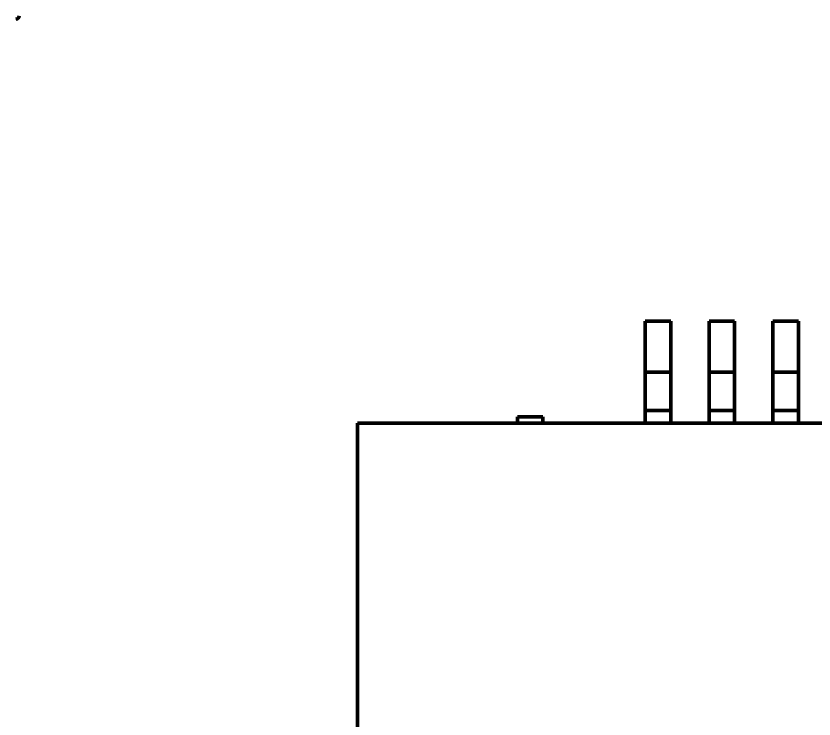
# Model space of a CAD drawing. Header units: millimetres. Extents: x 71 to 428, y 120 to 295.
# Drawn here: x 339.84 to 346.08, y 190.67 to 196.17 of the extents above; entities that cross this region are included whole.
import ezdxf

# ---------------------------------------------------------------- set-up
doc = ezdxf.new("R2010")
doc.units = ezdxf.units.MM
doc.header["$LTSCALE"] = 0.75
doc.layers.add('Dim', color=3, linetype='Continuous', lineweight=25)
doc.layers.add('Visible', color=7, linetype='Continuous', lineweight=50)
doc.styles.get("Standard").update_dxf_attribs({"font": 'arial.ttf'})
doc.dimstyles.new('Dim-ISO-25', dxfattribs={"dimtxt": 3.5, "dimasz": 3.5, "dimexe": 2.1, "dimexo": 2.1, "dimgap": 1.4, "dimtad": 1, "dimzin": 12, "dimdsep": 46, "dimtxsty": 'Standard', "dimcen": 0, "dimazin": 3, "dimtp": 0.1, "dimtm": 0.1, "dimtfac": 0.714286, "dimtmove": 0, "dimatfit": 3, "dimfxl": 1, "dimtzin": 12, "dimarcsym": 0})

# ---------------------------------------------------------------- blocks, each defined once
blk = doc.blocks.new('*D127')
at = {"color": 0, "linetype": 'ByBlock', "lineweight": -2}
for p, q in [((318.3964, 202.3936), (318.3964, 119.8711)), ((354.8964, 148.7044), (354.8964, 119.8711)), ((318.3964, 121.9711), (354.8964, 121.9711))]:
    blk.add_line(p, q, dxfattribs=at)
at = {"color": 0, "linetype": 'ByBlock'}
for points in [[(318.3964, 121.9711), (321.8964, 121.3878), (321.8964, 122.5544)], [(354.8964, 121.9711), (351.3964, 121.3878), (351.3964, 122.5544)]]:
    blk.add_solid(points, dxfattribs=at)
at = {"layer": 'Defpoints', "color": 0, "linetype": 'ByBlock'}
for p in [(318.3964, 204.4936), (354.8964, 150.8044)]:
    blk.add_point(p, dxfattribs=at)
at = {"color": 0, "linetype": 'ByBlock', "lineweight": -2, "insert": (336.6464, 125.1593), "char_height": 3.5, "attachment_point": 5}
blk.add_mtext('\\A0;36.5', dxfattribs=at)

msp = doc.modelspace()

# ---------------------------------------------------------------- linework, layer by layer
at = {"layer": 'Visible'}
for p, q in [((344.7625, 193.7022), (344.7625, 193.7849)), ((344.7625, 193.7849), (344.9625, 193.7849)), ((344.9625, 193.7849), (344.9625, 193.7022)), ((345.2625, 193.7022), (345.2625, 193.7849)), ((345.2625, 193.7849), (345.4625, 193.7849)), ((345.4625, 193.7849), (345.4625, 193.7022)), ((345.7625, 193.7022), (345.7625, 193.7849)), ((345.7625, 193.7849), (345.9625, 193.7849)), ((345.9625, 193.7849), (345.9625, 193.7022)), ((344.7625, 193.7022), (344.7625, 193.3849)), ((344.9625, 193.3849), (344.9625, 193.7022)), ((345.2625, 193.7022), (345.2625, 193.3849)), ((345.4625, 193.3849), (345.4625, 193.7022)), ((345.7625, 193.7022), (345.7625, 193.3849)), ((345.9625, 193.3849), (345.9625, 193.7022)), ((344.7625, 193.3849), (344.7625, 193.0849)), ((344.7625, 193.3849), (344.9625, 193.3849)), ((344.9625, 193.0849), (344.9625, 193.3849)), ((345.2625, 193.3849), (345.2625, 193.0849)), ((345.2625, 193.3849), (345.4625, 193.3849)), ((345.4625, 193.0849), (345.4625, 193.3849)), ((345.7625, 193.3849), (345.7625, 193.0849)), ((345.7625, 193.3849), (345.9625, 193.3849)), ((345.9625, 193.0849), (345.9625, 193.3849)), ((343.7625, 193.0349), (343.7625, 192.9848)), ((343.7625, 193.0349), (343.9625, 193.0349)), ((343.9625, 193.0349), (343.9625, 192.9848)), ((344.7625, 193.0849), (344.7625, 192.9848)), ((344.7625, 193.0849), (344.9625, 193.0849)), ((344.9625, 193.0849), (344.9625, 192.9848)), ((345.2625, 193.0849), (345.2625, 192.9848)), ((345.2625, 193.0849), (345.4625, 193.0849)), ((345.4625, 193.0849), (345.4625, 192.9848)), ((345.7625, 193.0849), (345.7625, 192.9848)), ((345.7625, 193.0849), (345.9625, 193.0849)), ((345.9625, 193.0849), (345.9625, 192.9848)), ((342.5125, 192.9848), (342.6125, 192.9848)), ((342.5125, 188.4848), (342.5125, 192.9848)), ((366.6125, 192.9849), (342.6125, 192.9848))]:
    msp.add_line(p, q, dxfattribs=at)
at = {"layer": 'Visible', "extrusion": (0, 0, -1)}
msp.add_circle((-354.8964, 204.496), 47.93, dxfattribs=at)
at = {"layer": 'Visible'}
msp.add_arc((339.8384, 196.173), 0.025, 271.04325, 358.95677, dxfattribs=at)

# ---------------------------------------------------------------- dimensions: what is measured, and where the dimension line sits
at = {"layer": 'Dim'}
dim = msp.add_linear_dim(base=(354.8964, 121.9711), p1=(318.3964, 204.4936), p2=(354.8964, 150.8044), dimstyle='Dim-ISO-25', dxfattribs=at)
dim.commit()
dim.dimension.update_dxf_attribs({"geometry": '*D127', "text_midpoint": (336.6464, 125.1593)})

doc.saveas('drawing.dxf')
